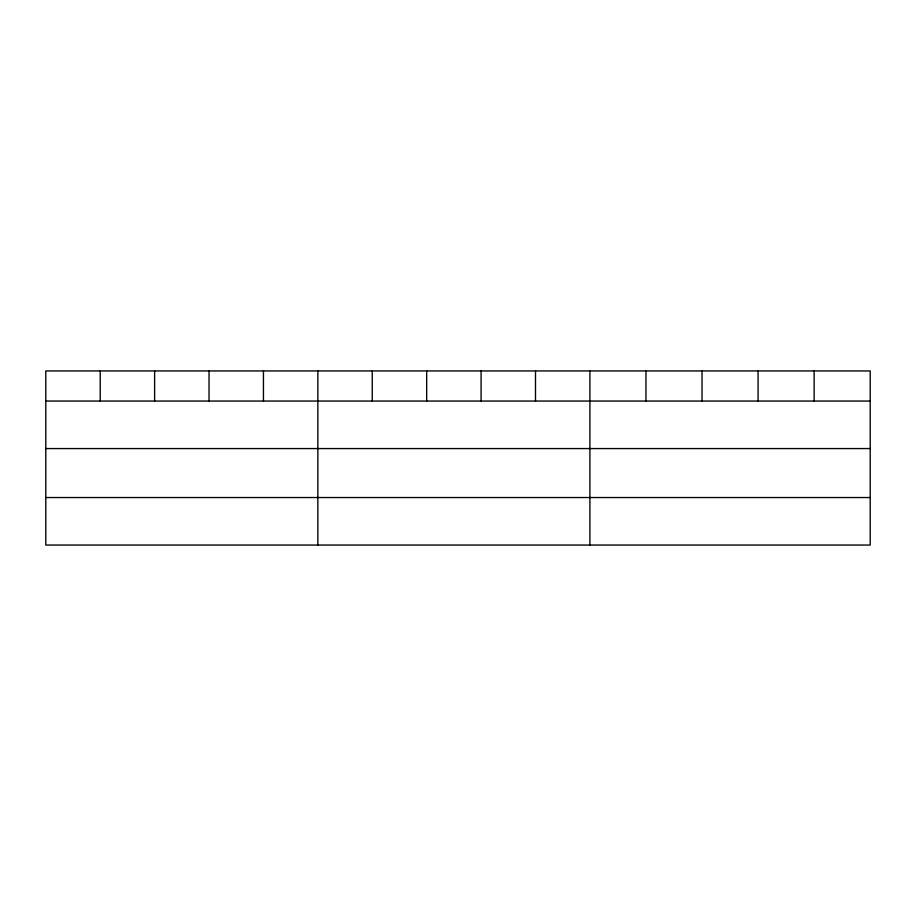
<?xml version="1.0" encoding="UTF-8"?>
<svg xmlns="http://www.w3.org/2000/svg" width="916" height="916" viewBox="0 0 916 916"><rect width="100%" height="100%" fill="white"/><g stroke="black" fill="none" stroke-linecap="round" stroke-linejoin="round"><path stroke-width="1.37" d="M870.2 448.565L870.2 370.946L45.8 370.946L45.8 545.054L870.2 545.054L870.2 448.565L45.8 448.565M45.8 401.048L870.2 401.048M45.8 497.537L870.2 497.537M814.141 370.946L814.141 401.048M758.082 370.946L758.082 401.048M702.022 370.946L702.022 401.048M645.963 370.946L645.963 401.048M589.904 370.946L589.904 545.054M535.494 370.946L535.494 401.048M481.083 370.946L481.083 401.048M426.673 370.946L426.673 401.048M372.262 370.946L372.262 401.048M317.852 370.946L317.852 545.054M263.442 370.946L263.442 401.048M209.031 370.946L209.031 401.048M154.621 370.946L154.621 401.048M100.21 370.946L100.21 401.048"/></g></svg>
